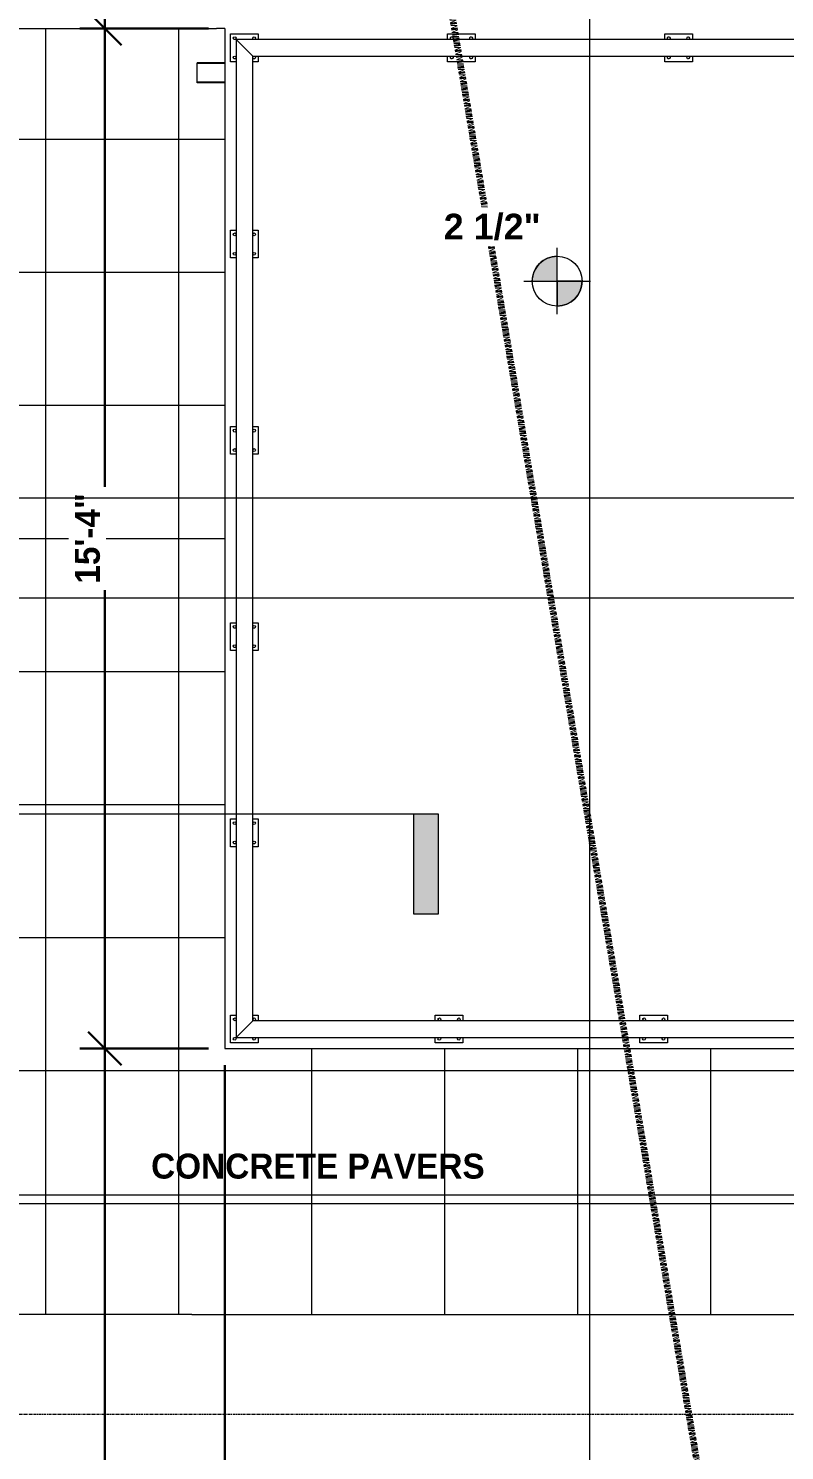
# Model space of a CAD drawing. Header units: inches. Extents: x -3276 to -1807, y 8217 to 9015.
# Drawn here: x -3109.8 to -2973.4, y 8620 to 8876.6 of the extents above; entities that cross this region are included whole.
import ezdxf

# ---------------------------------------------------------------- set-up
doc = ezdxf.new("R2010")
doc.units = ezdxf.units.IN
doc.header["$MEASUREMENT"] = 0
doc.linetypes.add('Double Dash 3_8_', pattern=[0.9999999999999999, 0.3749999999999999, -0.125, 0.125, -0.125, 0.125, -0.125])
doc.linetypes.add('Grid Line 1_2_', pattern=[0.8749999999999999, 0.4999999999999999, -0.125, 0.125, -0.125])
for name, color, linetype, lineweight in [('A-ANNO-DIMS-1', 211, 'Continuous', 30), ('A-FLOR', 192, 'Continuous', 18), ('A-FLOR-HRAL', 11, 'Continuous', 9), ('A-WALL', 113, 'Continuous', 18), ('C-PROP-LINE', 91, 'Double Dash 3_8_', 158), ('C-TOPO', 7, 'Continuous', 9), ('G-ANNO-DIMS', 111, 'Continuous', 9), ('G-ANNO-SYMB-1', 111, 'Continuous', 9), ('G-ANNO-TEXT', 231, 'Continuous', 9), ('S-FNDN-2', 32, 'Continuous', 9), ('S-GRID-1', 1, 'Grid Line 1_2_', 9)]:
    doc.layers.add(name, color=color, linetype=linetype, lineweight=lineweight)
doc.styles.add('Arial_B', font='arialbd.ttf', dxfattribs={"height": 4.642857142857141})
doc.styles.add('Century Gothic_B', font='GOTHICB.TTF', dxfattribs={"height": 4.499999999999996})
doc.dimstyles.new('OD__1__Tol__', dxfattribs={"dimscale": 12, "dimtxt": 4.698757213728865, "dimasz": 0.5, "dimexe": 0.375, "dimexo": 0.2500000000000001, "dimgap": 0.06250000000000001, "dimtad": 1, "dimdec": 0, "dimzin": 3, "dimdsep": 46, "dimlunit": 4, "dimtxsty": 'Century Gothic_B', "dimblk1": 'OBLIQUE', "dimblk2": 'OBLIQUE', "dimsah": 1, "dimcen": 0.09, "dimdle": 0.375, "dimazin": 0, "dimtfac": 1, "dimtdec": 4, "dimtix": 1, "dimtmove": 0, "dimatfit": 3, "dimfxl": 1, "dimtvp": 1, "dimtfill": 1, "dimfrac": 2, "dimtolj": 1, "dimtzin": 0, "dimlwd": 30, "dimlwe": 30, "dimarcsym": 2})

# ---------------------------------------------------------------- blocks, each defined once
blk = doc.blocks.new('Railing - 2_ x 1_2_ 2-V2-FLOOR PLAN - 1ST FLOOR')
at = {"layer": 'A-FLOR-HRAL'}
for p, q in [((-1.500000000000288, 2.500000000000019), (-2.5, 2.500000000000019)), ((-2.5, 2.500000000000019), (-2.5, -2.499999999999981)), ((2.5, 2.500000000000019), (1.500000000000288, 2.500000000000019)), ((2.5, 1.499999999999018), (2.5, 2.500000000000019)), ((-2.5, -2.499999999999981), (2.5, -2.499999999999981)), ((2.5, -2.499999999999981), (2.5, -1.500000000000942))]:
    blk.add_line(p, q, dxfattribs=at)
for centre, radius, start, end in [((-1.750000000000001, 1.750000000000015), 0.2500000000000002, 359.9999999999996, 179.9999999999999), ((-1.750000000000001, 1.750000000000015), 0.2500000000000004, 179.9999999999998, 359.9999999999989), ((1.750000000000002, 1.750000000000015), 0.2500000000000004, 359.9999999999996, 179.9999999999998), ((1.750000000000002, 1.750000000000015), 0.2500000000000004, 179.9999999999998, 359.9999999999989), ((-1.750000000000001, -1.750000000000015), 0.2500000000000002, 359.9999999999996, 179.9999999999999), ((-1.750000000000001, -1.750000000000015), 0.2500000000000004, 179.9999999999998, 359.9999999999989), ((1.750000000000002, -1.750000000000015), 0.2500000000000004, 359.9999999999996, 179.9999999999998), ((1.750000000000002, -1.750000000000015), 0.2500000000000004, 179.9999999999998, 359.9999999999989)]:
    blk.add_arc(centre, radius, start, end, dxfattribs=at)
blk = doc.blocks.new('Railing - 2_ x 1_2_ 2-V3-FLOOR PLAN - 1ST FLOOR')
at = {"layer": 'A-FLOR-HRAL'}
for p, q in [((-1.500000000000288, 2.500000000000019), (-2.5, 2.500000000000019)), ((-2.5, 2.500000000000019), (-2.5, -2.499999999999981)), ((2.5, 2.500000000000019), (1.500000000000288, 2.500000000000019)), ((2.5, -2.499999999999981), (2.5, 2.500000000000019)), ((-2.5, -2.499999999999981), (-1.500000000000288, -2.499999999999981)), ((1.500000000000288, -2.499999999999981), (2.5, -2.499999999999981))]:
    blk.add_line(p, q, dxfattribs=at)
for centre, radius, start, end in [((-1.750000000000001, 1.750000000000015), 0.2500000000000002, 359.9999999999996, 179.9999999999999), ((-1.750000000000001, 1.750000000000015), 0.2500000000000004, 179.9999999999998, 359.9999999999989), ((1.750000000000002, 1.750000000000015), 0.2500000000000004, 359.9999999999996, 179.9999999999998), ((1.750000000000002, 1.750000000000015), 0.2500000000000004, 179.9999999999998, 359.9999999999989), ((-1.750000000000001, -1.750000000000015), 0.2500000000000002, 359.9999999999996, 179.9999999999999), ((-1.750000000000001, -1.750000000000015), 0.2500000000000004, 179.9999999999998, 359.9999999999989), ((1.750000000000002, -1.750000000000015), 0.2500000000000004, 359.9999999999996, 179.9999999999998), ((1.750000000000002, -1.750000000000015), 0.2500000000000004, 179.9999999999998, 359.9999999999989)]:
    blk.add_arc(centre, radius, start, end, dxfattribs=at)
blk = doc.blocks.new('Railing - Railing-1114347-FLOOR PLAN - 1ST FLOOR')
at = {"layer": 'A-FLOR-HRAL'}
for p, q in [((8697.569381505356, 3069.33668384768), (8694.569381505356, 3072.33668384768)), ((8694.569381505356, 3072.336683847681), (8694.569381505356, 2812.33668384768)), ((8874.569381505384, 3072.33668384768), (8694.569381505356, 3072.33668384768)), ((8871.569381505384, 3069.336683847681), (8874.569381505384, 3072.33668384768)), ((8874.569381505384, 2718.336683847685), (8874.569381505384, 3072.33668384768)), ((8697.569381505356, 2812.33668384768), (8697.569381505356, 3069.336683847681)), ((8697.569381505356, 3069.33668384768), (8871.569381505384, 3069.33668384768)), ((8871.569381505384, 3069.336683847681), (8871.569381505384, 2718.336683847685))]:
    blk.add_line(p, q, dxfattribs=at)
at = {"extrusion": (0, 0, -1), "zscale": -1}
for name, p, rotation in [('Railing - 2_ x 1_2_ 2-V2-FLOOR PLAN - 1ST FLOOR', (-8696.069381505356, 3070.836683847681), 180), ('Railing - 2_ x 1_2_ 2-V3-FLOOR PLAN - 1ST FLOOR', (-8731.469381505363, 3070.836683847681), 270), ('Railing - 2_ x 1_2_ 2-V3-FLOOR PLAN - 1ST FLOOR', (-8766.869381505368, 3070.836683847681), 270), ('Railing - 2_ x 1_2_ 2-V3-FLOOR PLAN - 1ST FLOOR', (-8802.269381505374, 3070.836683847681), 270), ('Railing - 2_ x 1_2_ 2-V3-FLOOR PLAN - 1ST FLOOR', (-8837.669381505379, 3070.836683847681), 270), ('Railing - 2_ x 1_2_ 2-V2-FLOOR PLAN - 1ST FLOOR', (-8873.069381505384, 3070.836683847681), 270), ('Railing - 2_ x 1_2_ 2-V3-FLOOR PLAN - 1ST FLOOR', (-8696.069381505356, 3033.908112419109), 180), ('Railing - 2_ x 1_2_ 2-V3-FLOOR PLAN - 1ST FLOOR', (-8696.069381505356, 2996.979540990538), 180)]:
    blk.add_blockref(name, p, dxfattribs=dict(at, rotation=rotation))
for p in [(-8873.069381505384, 3031.670017181014), (-8873.069381505384, 2992.503350514348)]:
    blk.add_blockref('Railing - 2_ x 1_2_ 2-V3-FLOOR PLAN - 1ST FLOOR', p, dxfattribs=at)
blk = doc.blocks.new('Walls 3 - Walls 3-1648727-FLOOR PLAN - 1ST FLOOR')
at = {"layer": 'A-WALL'}
for p, q in [((8866.78210220692, 3079.336683847681), (8866.90710220692, 3079.336683847681)), ((8866.78210220692, 3074.33668384768), (8866.78210220692, 3079.336683847681)), ((8866.90710220692, 3079.336683847681), (8870.219602206924, 3079.336683847681)), ((8866.90710220692, 3074.33668384768), (8866.90710220692, 3079.336683847681)), ((8870.219602206924, 3079.336683847681), (8870.344602206924, 3079.336683847681)), ((8870.219602206924, 3074.33668384768), (8870.219602206924, 3079.336683847681)), ((8870.344602206924, 3074.33668384768), (8870.344602206924, 3079.336683847681))]:
    blk.add_line(p, q, dxfattribs=at)
blk = doc.blocks.new('Family - ___-1426622-FLOOR PLAN - 1ST FLOOR')
at = {"layer": 'C-PROP-LINE'}
blk.add_line((8337.928739453246, 2941.750893356991), (8930.350396377513, 3042.019466737004), dxfattribs=at)
blk = doc.blocks.new('_Oblique')
at = {"color": 0, "linetype": 'ByBlock', "lineweight": -2}
blk.add_line((-0.5, -0.5), (0.5, 0.5), dxfattribs=at)
blk = doc.blocks.new('DIMBLOCK8-FLOOR PLAN - 1ST FLOOR')
at = {"layer": 'A-ANNO-DIMS-1', "color": 0, "lineweight": 30, "transparency": 16777216}
for p, q in [((-3096.018705068917, 8881.069381505393), (-3096.018705068917, 8688.069381505367)), ((-3077.336683847667, 8876.569381505393), (-3100.518705068917, 8876.569381505393)), ((-3077.336683847667, 8692.569381505367), (-3100.518705068917, 8692.569381505367))]:
    blk.add_line(p, q, dxfattribs=at)
at = {"layer": 'Defpoints', "color": 0, "transparency": 16777216}
for p in [(-3074.336683847667, 8876.569381505393), (-3096.018705068917, 8692.569381505367), (-3074.336683847667, 8692.569381505367)]:
    blk.add_point(p, dxfattribs=at)
at = {"layer": 'A-ANNO-DIMS-1', "color": 0, "lineweight": 30, "transparency": 16777216, "xscale": 5.999999999999999, "yscale": 5.999999999999999, "zscale": 5.999999999999999}
for p, rotation in [((-3096.018705068917, 8876.569381505393), 90), ((-3096.018705068917, 8692.569381505367), 270)]:
    blk.add_blockref('_Oblique', p, dxfattribs=dict(at, rotation=rotation))
at = {"layer": 'A-ANNO-DIMS-1', "color": 0, "transparency": 16777216, "insert": (-3099.131893393658, 8784.569381505378), "char_height": 4.499999999999996, "attachment_point": 5, "rotation": 90, "style": 'Century Gothic_B', "bg_fill": 3, "box_fill_scale": 1.25, "bg_fill_color": 256, "bg_fill_true_color": 13158600, "bg_fill_transparency": 0}
blk.add_mtext('\\A1;15\'-4"', dxfattribs=at)
blk = doc.blocks.new('DIMBLOCK9-FLOOR PLAN - 1ST FLOOR')
at = {"layer": 'A-ANNO-DIMS-1', "color": 0, "lineweight": 30, "transparency": 16777216}
for p, q in [((-3096.018705068918, 8697.069381505367), (-3096.018705068918, 8413.069381505366)), ((-3077.336683847667, 8692.569381505367), (-3100.518705068918, 8692.569381505367)), ((-2640.336683847732, 8417.569381505366), (-3100.518705068918, 8417.569381505366))]:
    blk.add_line(p, q, dxfattribs=at)
at = {"layer": 'Defpoints', "color": 0, "transparency": 16777216}
for p in [(-3074.336683847667, 8692.569381505367), (-3096.018705068918, 8417.569381505366), (-2637.336683847732, 8417.569381505366)]:
    blk.add_point(p, dxfattribs=at)
at = {"layer": 'A-ANNO-DIMS-1', "color": 0, "lineweight": 30, "transparency": 16777216, "xscale": 5.999999999999999, "yscale": 5.999999999999999, "zscale": 5.999999999999999}
for p, rotation in [((-3096.018705068918, 8692.569381505367), 90), ((-3096.018705068918, 8417.569381505366), 270)]:
    blk.add_blockref('_Oblique', p, dxfattribs=dict(at, rotation=rotation))
at = {"layer": 'A-ANNO-DIMS-1', "color": 0, "transparency": 16777216, "insert": (-3099.075299239603, 8555.069381505364), "char_height": 4.499999999999996, "attachment_point": 5, "rotation": 90, "style": 'Century Gothic_B', "bg_fill": 3, "box_fill_scale": 1.25, "bg_fill_color": 256, "bg_fill_true_color": 13158600, "bg_fill_transparency": 0}
blk.add_mtext('\\A1;22\'-11"', dxfattribs=at)
blk = doc.blocks.new('DIMBLOCK10-FLOOR PLAN - 1ST FLOOR')
at = {"layer": 'A-ANNO-DIMS-1', "color": 0, "lineweight": 30, "transparency": 16777216}
for p, q in [((-3074.336683847665, 8689.569381505364), (-3074.336683847665, 8362.535014114748)), ((-2631.83668384772, 8396.069381505362), (-2631.83668384772, 8362.535014114748)), ((-3078.836683847665, 8367.035014114748), (-2627.33668384772, 8367.035014114748))]:
    blk.add_line(p, q, dxfattribs=at)
at = {"layer": 'Defpoints', "color": 0, "transparency": 16777216}
for p in [(-3074.336683847665, 8692.569381505364), (-2631.83668384772, 8399.069381505362), (-2631.83668384772, 8367.035014114748)]:
    blk.add_point(p, dxfattribs=at)
at = {"layer": 'A-ANNO-DIMS-1', "color": 0, "lineweight": 30, "transparency": 16777216, "xscale": 5.999999999999999, "yscale": 5.999999999999999, "zscale": 5.999999999999999, "rotation": 180}
blk.add_blockref('_Oblique', (-3074.336683847665, 8367.035014114748), dxfattribs=at)
at = {"layer": 'A-ANNO-DIMS-1', "color": 0, "lineweight": 30, "transparency": 16777216, "xscale": 5.999999999999999, "yscale": 5.999999999999999, "zscale": 5.999999999999999}
blk.add_blockref('_Oblique', (-2631.83668384772, 8367.035014114748), dxfattribs=at)
at = {"layer": 'A-ANNO-DIMS-1', "color": 0, "transparency": 16777216, "insert": (-2853.086683847692, 8370.148202439492), "char_height": 4.499999999999996, "attachment_point": 5, "style": 'Century Gothic_B', "bg_fill": 3, "box_fill_scale": 1.25, "bg_fill_color": 256, "bg_fill_true_color": 13158600, "bg_fill_transparency": 0}
blk.add_mtext('\\A1;36\'-11"', dxfattribs=at)
blk = doc.blocks.new('Spot Elevations - Spot Elevation - Target Filled-1560264-FLOOR PLAN - 1ST FLOOR')
at = {"layer": 'G-ANNO-DIMS'}
h = blk.add_hatch(color=256, dxfattribs=at)
edge = h.paths.add_edge_path(flags=0)
edge.add_line((1.249000902703301e-16, 0), (-0.09374999999999985, 0))
edge.add_arc((5.724587470723462e-16, -3.434752482434078e-16), 0.09375000000000037, 90.00000000000063, 180.0000000000002, ccw=False)
edge.add_line((1.249000902703301e-16, 0.09375000000000007), (1.249000902703301e-16, 0))
h = blk.add_hatch(color=256, dxfattribs=at)
edge = h.paths.add_edge_path(flags=0)
edge.add_line((1.249000902703301e-16, 0), (0.09375000000000029, 0))
edge.add_arc((2.289834988289385e-16, 6.245004513516504e-17), 0.09374999999999996, 269.99999999999955, 359.99999999999966, ccw=False)
edge.add_line((1.249000902703301e-16, -0.09375), (1.249000902703301e-16, 0))
for p, q in [((-2.706168622523819e-16, 0.1243846875261664), (-2.706168622523819e-16, -0.125)), ((1.249000902703301e-16, 0), (1.249000902703301e-16, 0.09375000000000007)), ((0.1250000000000001, 7.067913962433002e-16), (-0.1249999999999998, 7.067913962433002e-16)), ((-0.09374999999999985, 0), (1.249000902703301e-16, 0)), ((1.249000902703301e-16, 0), (1.249000902703301e-16, -0.09375)), ((0.09375000000000029, 0), (1.249000902703301e-16, 0))]:
    blk.add_line(p, q, dxfattribs=at)
blk.add_circle((1.249000902703301e-16, 0), 0.09375000000000007, dxfattribs=at)
for centre, radius, start, end in [((5.724587470723462e-16, -3.434752482434078e-16), 0.09375000000000037, 90.00000000000026, 179.9999999999999), ((2.289834988289385e-16, 6.245004513516504e-17), 0.09374999999999996, 269.9999999999992, 359.9999999999993)]:
    blk.add_arc(centre, radius, start, end, dxfattribs=at)
blk = doc.blocks.new('Section - 3_32_ x 3_8_-54337-FLOOR PLAN - 1ST FLOOR')
at = {"layer": 'G-ANNO-SYMB-1'}
blk.add_hatch(color=256, dxfattribs=at).paths.add_polyline_path([(-6.236917247807953e-88, 0.3749999999999998), (0, 0), (-0.09374999999999996, 0), (-0.09374999999999994, 0.3749999999999998)], flags=0)
for p, q in [((-6.236917247807953e-88, 0.3749999999999998), (-0.09374999999999994, 0.3749999999999998)), ((-0.09374999999999994, 0.3749999999999998), (-0.09374999999999996, 0)), ((0, 0), (-6.236917247807953e-88, 0.3749999999999998)), ((-0.09374999999999996, 0), (0, 0))]:
    blk.add_line(p, q, dxfattribs=at)

msp = doc.modelspace()

# ---------------------------------------------------------------- hatches: boundary and pattern name
at = {"layer": 'S-FNDN-2'}
h = msp.add_hatch(dxfattribs=at)
h.set_pattern_fill('FP_21', color=256, style=0, pattern_type=2)
h.set_pattern_definition([(180, (-3034.679, 8760.569), (-2.939152317953648e-15, -24), []), (270, (-3034.679, 8760.569), (23.995, 1.469269997277037e-15), [])])
h.paths.add_polyline_path([(-3128.336683847662, 8644.56958007813), (-2962.336683847675, 8644.56958007813), (-2962.336683847675, 8645.069381505366), (-2962.836683847673, 8645.069381505366), (-2962.836683847673, 8650.069381505366), (-2962.336683847675, 8650.069381505366), (-2962.336683847675, 8692.569381505366), (-3074.336683847675, 8692.569381505366), (-3074.336683847675, 8866.78210220693), (-3079.336683847675, 8866.78210220693), (-3079.336683847675, 8870.344602206933), (-3074.336683847675, 8870.344602206933), (-3074.336683847675, 8876.569335937507), (-3128.336667578797, 8876.569335937507), (-3128.336683847662, 8683.174553583), (-3128.336683847662, 8644.569701010094)], flags=0)

# ---------------------------------------------------------------- linework, layer by layer
at = {"layer": 'A-FLOR'}
for p, q in [((-3074.336683847665, 8876.56938150539), (-3074.336683847665, 8692.569381505364)), ((-3074.336683847665, 8692.569381505364), (-2812.336683847665, 8692.569381505364))]:
    msp.add_line(p, q, dxfattribs=at)
at = {"layer": 'C-TOPO'}
for p, q in [((-3128.284675043099, 8876.569335937507), (-3093.079467773432, 8876.569335937507)), ((-3093.079467773432, 8876.569335937507), (-3075.883666992181, 8876.569335937507)), ((-3074.336683847675, 8876.569335937507), (-3075.883666992181, 8876.569335937507)), ((-3080.336791992182, 8644.56958007813), (-3128.336791992182, 8644.56958007813)), ((-3080.336791992182, 8644.56958007813), (-3002.40747070312, 8644.56958007813)), ((-3002.40747070312, 8644.56958007813), (-2942.336683847675, 8644.569580078132))]:
    msp.add_line(p, q, dxfattribs=at)
at = {"layer": 'S-GRID-1'}
msp.add_line((-3194.570245953719, 8626.56938150539), (-1935.479173867049, 8626.569381505387), dxfattribs=at)

# ---------------------------------------------------------------- block references
at = {"layer": 'A-FLOR-HRAL', "rotation": 89.9999999999999}
msp.add_blockref('Railing - Railing-1114347-FLOOR PLAN - 1ST FLOOR', (0, 0), dxfattribs=at)
at = {"layer": 'A-WALL', "rotation": 89.9999999999999}
msp.add_blockref('Walls 3 - Walls 3-1648727-FLOOR PLAN - 1ST FLOOR', (0, 0), dxfattribs=at)
at = {"layer": 'C-PROP-LINE', "rotation": 89.9999999999999}
msp.add_blockref('Family - ___-1426622-FLOOR PLAN - 1ST FLOOR', (0, 0), dxfattribs=at)
at = {"layer": 'G-ANNO-DIMS', "xscale": 47.99999999999997, "yscale": 47.99999999999997, "zscale": 47.99999999999997, "rotation": 180}
msp.add_blockref('Spot Elevations - Spot Elevation - Target Filled-1560264-FLOOR PLAN - 1ST FLOOR', (-3014.407198789204, 8830.970762871986), dxfattribs=at)
at = {"layer": 'G-ANNO-SYMB-1', "xscale": 47.99999999999997, "yscale": 47.99999999999997, "zscale": 47.99999999999997, "rotation": 180}
msp.add_blockref('Section - 3_32_ x 3_8_-54337-FLOOR PLAN - 1ST FLOOR', (-3040.330126400089, 8734.845860559655), dxfattribs=at)

# ---------------------------------------------------------------- next in the draw order: texts
at = {"layer": 'G-ANNO-DIMS', "insert": (-3034.8777870245, 8843.144009114783), "char_height": 4.642857142857141, "width": 20.32941176470588, "attachment_point": 1, "line_spacing_factor": 0.9417779076525878, "style": 'Arial_B', "bg_fill": 3, "box_fill_scale": 1.25, "bg_fill_color": 256, "bg_fill_true_color": 13158600, "bg_fill_transparency": 0}
msp.add_mtext('2 1/2"', dxfattribs=at)

# ---------------------------------------------------------------- next in the draw order: dimensions: what is measured, and where the dimension line sits
at = {"layer": 'A-ANNO-DIMS-1'}
dim = msp.add_linear_dim(base=(-3096.018705068917, 8692.569381505367), p1=(-3074.336683847665, 8876.56938150539), p2=(-3074.336683847665, 8692.569381505364), angle=89.99999999999991, dimstyle='OD__1__Tol__', override={"dimpost": '<>', "dimfxl": 184.0000000000255}, dxfattribs=at)
dim.commit()
dim.dimension.update_dxf_attribs({"geometry": 'DIMBLOCK8-FLOOR PLAN - 1ST FLOOR', "text_midpoint": (-3099.131893393658, 8784.569381505378)})

# ---------------------------------------------------------------- next in the draw order: linework, layer by layer
at = {"layer": 'G-ANNO-SYMB-1'}
for p, q in [((-1935.854173867049, 8791.845860559646), (-3146.195245953717, 8791.845860559648)), ((-3247.23179424051, 8773.845860559639), (-1845.766112690815, 8773.845860559637)), ((-3040.33012640009, 8734.84586055966), (-3154.183942696739, 8734.84586055966))]:
    msp.add_line(p, q, dxfattribs=at)

# ---------------------------------------------------------------- next in the draw order: dimensions: what is measured, and where the dimension line sits
at = {"layer": 'A-ANNO-DIMS-1'}
dim = msp.add_linear_dim(base=(-3096.018705068918, 8417.569381505366), p1=(-3074.336683847665, 8692.569381505364), p2=(-2637.336683847731, 8417.569381505362), angle=89.99999999999991, dimstyle='OD__1__Tol__', override={"dimpost": '<>', "dimfxl": 516.3274155029378}, dxfattribs=at)
dim.commit()
dim.dimension.update_dxf_attribs({"geometry": 'DIMBLOCK9-FLOOR PLAN - 1ST FLOOR', "text_midpoint": (-3099.075299239603, 8555.069381505364)})

# ---------------------------------------------------------------- next in the draw order: dimensions: what is measured, and where the dimension line sits
dim = msp.add_linear_dim(base=(-2631.83668384772, 8367.035014114748), p1=(-3074.336683847665, 8692.569381505364), p2=(-2631.83668384772, 8399.069381505362), dimstyle='OD__1__Tol__', override={"dimpost": '<>', "dimfxl": 530.9882296246808}, dxfattribs=at)
dim.commit()
dim.dimension.update_dxf_attribs({"geometry": 'DIMBLOCK10-FLOOR PLAN - 1ST FLOOR', "text_midpoint": (-2853.086683847692, 8370.148202439492)})

# ---------------------------------------------------------------- next in the draw order: linework, layer by layer
at = {"layer": 'G-ANNO-SYMB-1'}
for p, q in [((-3008.548738118718, 8986.272164600048), (-3008.548738118719, 8246.435360456242)), ((-3008.548738118718, 8986.272164600048), (-3008.548738118719, 8246.435360456242)), ((-3247.23179424051, 8666.16698472336), (-1845.766112690815, 8666.166984723357))]:
    msp.add_line(p, q, dxfattribs=at)

# ---------------------------------------------------------------- next in the draw order: texts
at = {"layer": 'G-ANNO-TEXT', "insert": (-3087.665698657239, 8673.594667693764), "char_height": 4.499999999999996, "width": 70.75049999999995, "attachment_point": 1, "style": 'Century Gothic_B'}
msp.add_mtext('CONCRETE PAVERS', dxfattribs=at)

doc.saveas('drawing.dxf')
